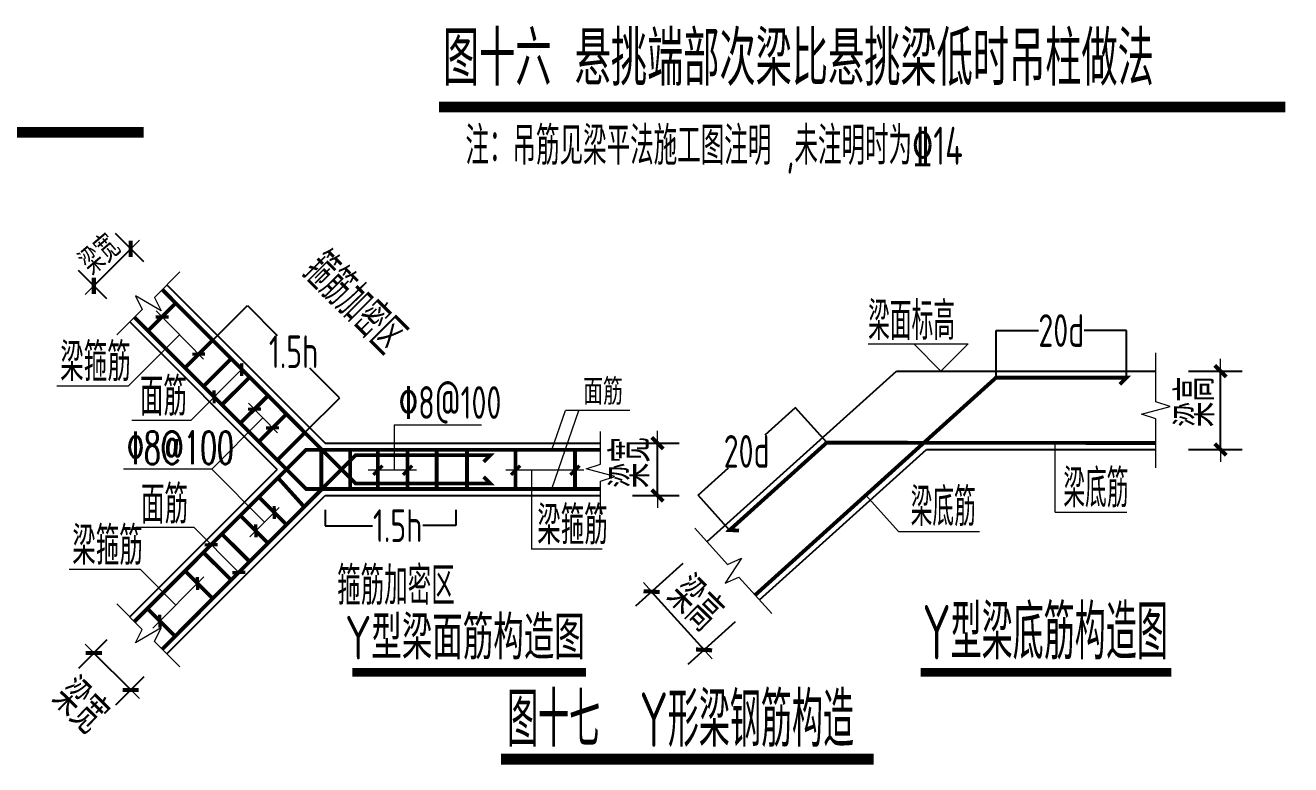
# Model space of a CAD drawing. Extents: x 3968514 to 5230306, y -516551 to -228246.
# Drawn here: x 4192335 to 4203959, y -348293 to -341501 of the extents above; entities that cross this region are included whole.
import ezdxf
from ezdxf.enums import TextEntityAlignment as Align

# ---------------------------------------------------------------- set-up
doc = ezdxf.new("R2010")
doc.units = 0
doc.header["$LTSCALE"] = 1000
doc.header["$MEASUREMENT"] = 0
for name, color, linetype in [('HZ', 4, 'Continuous'), ('PUB_TEXT', 7, 'Continuous'), ('REIN', 2, 'Continuous'), ('梁截面', 4, 'Continuous')]:
    doc.layers.add(name, color=color, linetype=linetype)
doc.layers.add('PUB_DIM', color=3, linetype='Continuous', lineweight=15)
doc.styles.add('DIM_FONT', font='SIMPLEX', dxfattribs={"width": 0.7, "bigfont": 'GBCBIG'})
doc.styles.add('FF1', font='tssdeng.shx', dxfattribs={"width": 0.8, "bigfont": 'tssdchn.shx'})
doc.styles.add('HZ', font='txt.shx', dxfattribs={"width": 0.8, "bigfont": 'hztxt.shx'})
doc.styles.get("Standard").update_dxf_attribs({"font": 'gbenor.shx', "bigfont": 'gbcbig.shx'})
doc.styles.add('TSSD_CHINA', font='tssdeng.shx', dxfattribs={"width": 0.7, "bigfont": 'tssdchn.shx'})
doc.styles.add('TSSD_REIN', font='Tssdeng.shx', dxfattribs={"width": 0.7, "bigfont": 'hztxt.shx'})
doc.dimstyles.new('DIM4', dxfattribs={"dimtxt": 250, "dimasz": 0.75, "dimexe": 200, "dimexo": 300, "dimgap": 125, "dimtad": 1, "dimdec": 0, "dimlfac": 0.25, "dimzin": 0, "dimdsep": 46, "dimtxsty": 'DIM_FONT', "dimblk": '_DIMX', "dimblk1": '_DIMX', "dimblk2": '_DIMX', "dimsah": 1, "dimcen": 2.5, "dimclrt": 7, "dimadec": 0, "dimazin": 0, "dimtfac": 1, "dimtdec": 0, "dimtix": 1, "dimtmove": 2, "dimatfit": 3, "dimldrblk": '_DIMX', "dimfxl": 1, "dimtolj": 1, "dimtzin": 0, "dimarcsym": 0})
doc.dimstyles.new('NORMAL', dxfattribs={"dimtxt": 0.18, "dimasz": 0.18, "dimexe": 0.18, "dimexo": 0.0625, "dimgap": 0.09, "dimtad": 0, "dimtih": 1, "dimtoh": 1, "dimdec": 4, "dimzin": 0, "dimdsep": 46, "dimtxsty": 'Standard', "dimcen": 0.09, "dimadec": 0, "dimazin": 0, "dimtfac": 1, "dimtdec": 4, "dimtofl": 0, "dimtmove": 0, "dimatfit": 3, "dimfxl": 1, "dimtolj": 1, "dimtzin": 0, "dimarcsym": 0})

# ---------------------------------------------------------------- blocks, each defined once
blk = doc.blocks.new('*D346')
at = {"layer": 'Defpoints', "color": 0, "transparency": 16777216}
for p in [(4202451.721908271, -344304.7085357346), (4201251.721908271, -344737.3563178666), (4202451.721908271, -344737.3563178666)]:
    blk.add_point(p, dxfattribs=at)
at = {"layer": 'PUB_DIM', "color": 0, "lineweight": -2, "transparency": 16777216}
for p, q in [((4201251.721908271, -344737.2938178666), (4201251.721908271, -344304.5285357346)), ((4201251.901908271, -344304.7085357346), (4201641.631908271, -344304.7085357346)), ((4202451.541908271, -344304.7085357346), (4202061.81190827, -344304.7085357346)), ((4202451.721908271, -344737.2938178666), (4202451.721908271, -344304.5285357346))]:
    blk.add_line(p, q, dxfattribs=at)
at = {"layer": 'PUB_DIM', "color": 0, "transparency": 16777216}
for points in [[(4201251.901908271, -344304.6785357346), (4201251.901908271, -344304.7385357346), (4201251.721908271, -344304.7085357346)], [(4202451.541908271, -344304.6785357346), (4202451.541908271, -344304.7385357346), (4202451.721908271, -344304.7085357346)]]:
    blk.add_solid(points, dxfattribs=at)
at = {"layer": 'PUB_DIM', "color": 0, "transparency": 16777216, "insert": (4201851.721908271, -344304.7085357346), "char_height": 300, "attachment_point": 5, "style": 'TSSD_REIN'}
blk.add_mtext('\\A1;20d', dxfattribs=at)
blk = doc.blocks.new('_DIMX')
blk.add_line((-150, 0), (150, 0))
at = {"const_width": 50}
blk.add_lwpolyline([(-70, -70), (70, 70)], dxfattribs=at)
blk = doc.blocks.new('*D319')
at = {"layer": 'Defpoints', "color": 0, "transparency": 16777216}
for p in [(4198597.571143046, -346243.8577057231), (4198087.832733667, -346703.0981641424), (4199079.501598835, -346778.7810981684)]:
    blk.add_point(p, dxfattribs=at)
at = {"layer": 'PUB_DIM', "color": 0, "lineweight": -2, "transparency": 16777216}
for p, q in [((4198374.686396195, -346444.6620623016), (4197939.242902432, -346836.9677351949)), ((4198569.261178564, -347237.4643447202), (4198088.334744558, -346703.6553760099)), ((4198856.616851982, -346979.5854547466), (4198421.17335822, -347371.8911276397))]:
    blk.add_line(p, q, dxfattribs=at)
at = {"layer": 'PUB_DIM', "color": 0, "lineweight": -2, "transparency": 16777216, "xscale": 0.75, "yscale": 0.75, "zscale": 0.75}
for p, rotation in [((4198087.832733667, -346703.0981641424), 132.0167518949452), ((4198569.763189455, -347238.0215565872), 312.0167518949452)]:
    blk.add_blockref('_DIMX', p, dxfattribs=dict(at, rotation=rotation))
blk = doc.blocks.new('*D318')
at = {"layer": 'Defpoints', "color": 0, "transparency": 16777216}
for p in [(4199696.391779758, -345334.6525052265), (4198515.260926022, -345816.434628011), (4198804.852792352, -346137.8699315412)]:
    blk.add_point(p, dxfattribs=at)
at = {"layer": 'PUB_DIM', "color": 0, "lineweight": -2, "transparency": 16777216}
for p, q in [((4199406.666179422, -345013.3376808067), (4199127.624270793, -345264.7359131012)), ((4199696.349945516, -345334.6060709046), (4199406.679427656, -345013.0834673443)), ((4198515.394656871, -345816.3141453965), (4198794.436565499, -345564.9159131016)), ((4198804.810958112, -346137.8234972193), (4198515.140443407, -345816.3008971631))]:
    blk.add_line(p, q, dxfattribs=at)
at = {"layer": 'PUB_DIM', "color": 0, "transparency": 16777216}
for points in [[(4199406.646098986, -345013.3153923319), (4199406.686259858, -345013.3599692809), (4199406.799910269, -345013.2171981922)], [(4198515.374576435, -345816.2918569218), (4198515.414737306, -345816.3364338707), (4198515.260926022, -345816.434628011)]]:
    blk.add_solid(points, dxfattribs=at)
at = {"layer": 'PUB_DIM', "color": 0, "transparency": 16777216, "insert": (4198961.030418146, -345414.8259131014), "char_height": 300, "attachment_point": 5, "style": 'TSSD_REIN'}
blk.add_mtext('\\A1;20d', dxfattribs=at)
blk = doc.blocks.new('*D317')
at = {"layer": 'Defpoints', "color": 0, "transparency": 16777216}
for p in [(4193295.242300764, -346935.1873469283), (4193634.655505666, -347274.5966519565), (4193303.394867638, -347605.8610962262)]:
    blk.add_point(p, dxfattribs=at)
at = {"layer": 'PUB_DIM', "color": 0, "lineweight": -2, "transparency": 16777216}
for p, q in [((4193083.111485122, -347147.320599991), (4192822.561118976, -347407.873959906)), ((4192964.51199587, -347266.9821182369), (4193302.864534506, -347605.3307691869)), ((4193422.524690022, -347486.7299050191), (4193161.974323877, -347747.2832649346))]:
    blk.add_line(p, q, dxfattribs=at)
at = {"layer": 'PUB_DIM', "color": 0, "lineweight": -2, "transparency": 16777216, "xscale": 0.75, "yscale": 0.75, "zscale": 0.75}
for p, rotation in [((4192963.981662737, -347266.4517911976), 135.0003291673748), ((4193303.394867638, -347605.8610962262), 315.0003291673749)]:
    blk.add_blockref('_DIMX', p, dxfattribs=dict(at, rotation=rotation))
blk = doc.blocks.new('*D316')
at = {"layer": 'Defpoints', "color": 0, "transparency": 16777216}
for p in [(4193303.394855318, -343554.073705307), (4193634.655493349, -343885.3381495734), (4193295.242288455, -344224.7474546023)]:
    blk.add_point(p, dxfattribs=at)
at = {"layer": 'PUB_DIM', "color": 0, "lineweight": -2, "transparency": 16777216}
for p, q in [((4193422.524677705, -343673.2048965136), (4193161.974311555, -343412.6515366005)), ((4192964.511983557, -343892.9526832968), (4193302.864522186, -343554.6040323461)), ((4193083.111472811, -344012.614201542), (4192822.561106661, -343752.0608416293))]:
    blk.add_line(p, q, dxfattribs=at)
at = {"layer": 'PUB_DIM', "color": 0, "lineweight": -2, "transparency": 16777216, "xscale": 0.75, "yscale": 0.75, "zscale": 0.75}
for p, rotation in [((4193303.394855318, -343554.073705307), 44.99967083325399), ((4192963.981650424, -343893.4830103359), 224.999670833254)]:
    blk.add_blockref('_DIMX', p, dxfattribs=dict(at, rotation=rotation))
blk = doc.blocks.new('*D315')
at = {"layer": 'Defpoints', "color": 0, "transparency": 16777216}
for p in [(4195088.435306496, -345952.839749679), (4196288.434331678, -345951.3101813905), (4195088.620652011, -346098.2496927748)]:
    blk.add_point(p, dxfattribs=at)
at = {"layer": 'PUB_DIM', "color": 0, "lineweight": -2, "transparency": 16777216}
for p, q in [((4195088.435386161, -345952.9022496282), (4195088.620881447, -346098.4296926286)), ((4196288.434411342, -345951.3726813398), (4196288.619906629, -346096.9001243402)), ((4195088.800651864, -346098.2494633397), (4195524.574481316, -346097.6940080297)), ((4196288.439677338, -346096.7203539217), (4195985.139096699, -346097.1069533607))]:
    blk.add_line(p, q, dxfattribs=at)
at = {"layer": 'PUB_DIM', "color": 0, "transparency": 16777216}
for points in [[(4195088.800613626, -346098.219463364), (4195088.800690104, -346098.2794633153), (4195088.620652011, -346098.2496927748)], [(4196288.4396391, -346096.6903539461), (4196288.439715578, -346096.7503538974), (4196288.619677193, -346096.7201244864)]]:
    blk.add_solid(points, dxfattribs=at)
at = {"layer": 'PUB_DIM', "color": 0, "transparency": 16777216, "insert": (4195754.856789007, -346097.4004806952), "char_height": 300, "attachment_point": 5, "style": 'TSSD_REIN'}
blk.add_mtext('\\A1;1.5h', dxfattribs=at)
blk = doc.blocks.new('*D314')
at = {"layer": 'Defpoints', "color": 0, "transparency": 16777216}
for p in [(4194375.18284242, -344074.8031395287), (4194056.084467985, -344393.0890776107), (4194903.530347996, -345242.6980938393)]:
    blk.add_point(p, dxfattribs=at)
at = {"layer": 'PUB_DIM', "color": 0, "lineweight": -2, "transparency": 16777216}
for p, q in [((4194056.128718454, -344393.0449398044), (4194375.310283772, -344074.6760226467)), ((4194375.309959302, -344074.930580881), (4194649.19791716, -344349.5176476432)), ((4195222.501605549, -344924.2847144045), (4194948.613647692, -344649.6976476433)), ((4194903.574598466, -345242.6539560329), (4195222.756163783, -344924.2850388752))]:
    blk.add_line(p, q, dxfattribs=at)
at = {"layer": 'PUB_DIM', "color": 0, "transparency": 16777216}
for points in [[(4194375.331199528, -344074.9093947341), (4194375.288719077, -344074.9517670279), (4194375.18284242, -344074.8031395287)], [(4195222.522845774, -344924.2635282576), (4195222.480365323, -344924.3059005514), (4195222.628722431, -344924.4121557573)]]:
    blk.add_solid(points, dxfattribs=at)
at = {"layer": 'PUB_DIM', "color": 0, "transparency": 16777216, "insert": (4194798.905782425, -344499.607647643), "char_height": 300, "attachment_point": 5, "style": 'TSSD_REIN'}
blk.add_mtext('\\A1;1.5h', dxfattribs=at)
blk = doc.blocks.new('*D313')
at = {"layer": 'Defpoints', "color": 0, "transparency": 16777216}
for p in [(4197611.784589724, -345339.9672832863), (4198141.791425968, -345339.9672832863), (4197611.784589724, -345819.9672832863)]:
    blk.add_point(p, dxfattribs=at)
at = {"layer": 'PUB_DIM', "color": 0, "lineweight": -2, "transparency": 16777216}
for p, q in [((4197911.784589725, -345339.9672832863), (4198341.791425969, -345339.9672832863)), ((4198141.791425968, -345819.2172832863), (4198141.791425968, -345340.7172832863)), ((4197911.784589725, -345819.9672832863), (4198341.791425969, -345819.9672832863))]:
    blk.add_line(p, q, dxfattribs=at)
at = {"layer": 'PUB_DIM', "color": 0, "lineweight": -2, "transparency": 16777216, "xscale": 0.75, "yscale": 0.75, "zscale": 0.75}
for p, rotation in [((4198141.791425968, -345339.9672832863), 90), ((4198141.791425968, -345819.9672832863), 270)]:
    blk.add_blockref('_DIMX', p, dxfattribs=dict(at, rotation=rotation))
blk = doc.blocks.new('*D290')
at = {"layer": 'Defpoints', "color": 0, "transparency": 16777216}
for p in [(4202719.788419948, -344677.3563178668), (4203314.005000646, -344677.3563178668), (4202719.788419948, -345397.3563178667)]:
    blk.add_point(p, dxfattribs=at)
at = {"layer": 'PUB_DIM', "color": 0, "lineweight": -2, "transparency": 16777216}
for p, q in [((4203019.788419949, -344677.3563178668), (4203514.005000646, -344677.3563178668)), ((4203314.005000646, -345396.6063178667), (4203314.005000646, -344678.1063178667)), ((4203019.788419949, -345397.3563178667), (4203514.005000646, -345397.3563178667))]:
    blk.add_line(p, q, dxfattribs=at)
at = {"layer": 'PUB_DIM', "color": 0, "lineweight": -2, "transparency": 16777216, "xscale": 0.75, "yscale": 0.75, "zscale": 0.75}
for p, rotation in [((4203314.005000646, -344677.3563178668), 90), ((4203314.005000646, -345397.3563178667), 270)]:
    blk.add_blockref('_DIMX', p, dxfattribs=dict(at, rotation=rotation))

msp = doc.modelspace()

# ---------------------------------------------------------------- linework, layer by layer
at = {"layer": 'HZ', "const_width": 100}
for points in [[(4196134.202849507, -342251.0383450911), (4203908.524687342, -342251.0383450911)], [(4186640.87676597, -342483.9310354367), (4193420.766708332, -342483.9310354367)]]:
    msp.add_lwpolyline(points, dxfattribs=at)
at = {"layer": 'PUB_DIM'}
for p, q in [((4193753.45011507, -343766.544892814), (4193520.103536695, -343999.8887900189)), ((4193346.155341655, -343987.1598686166), (4193409.794245109, -344110.1968141533)), ((4193583.742440156, -344122.9257355556), (4193346.155341655, -343987.1598686166)), ((4193520.103536695, -343999.8887900189), (4193583.742440156, -344122.9257355556)), ((4193409.794245109, -344110.1968141533), (4193176.447666742, -344343.5407113619)), ((4193973.100409575, -344567.0566313938), (4193536.885475642, -344125.1420669444)), ((4193752.511374459, -344343.4553101026), (4193281.170193337, -344814.4962864481)), ((4200076.087803431, -344427.3563178666), (4200995.638028867, -344427.3563178666)), ((4200495.638028868, -344427.3563178666), (4200745.638028867, -344677.3563178666)), ((4200745.638028867, -344677.3563178666), (4200995.638028867, -344427.3563178666)), ((4202719.788419947, -344959.3563178666), (4202719.788419947, -344509.3563178666)), ((4193854.003968827, -345130.4387571477), (4194321.655115403, -344663.9782678187)), ((4193281.170193337, -344814.4962864481), (4192625.710597068, -344814.4962864481)), ((4194652.332850068, -345244.3510681875), (4194384.129793897, -344970.87723789)), ((4202851.788419946, -345001.3563178667), (4202719.788419947, -344959.3563178666)), ((4197172.411516129, -345399.9672832862), (4197297.169268116, -345037.8686922267)), ((4197172.411516129, -345759.9672832862), (4197420.247879453, -345037.8686922267)), ((4197888.117902085, -345037.8686922267), (4197297.169268116, -345037.8686922267)), ((4202587.788419947, -345073.3563178666), (4202851.788419946, -345001.3563178667)), ((4202719.788419947, -345115.3563178666), (4202587.788419947, -345073.3563178666)), ((4193854.003968827, -345130.4387571477), (4193313.270792462, -345130.4387571477)), ((4194518.231321983, -345107.6141530388), (4194046.890140861, -345578.6551293843)), ((4195724.164005182, -345171.9943626225), (4196524.468458384, -345171.9943626225)), ((4195724.164005182, -345171.9943626225), (4195724.164005182, -345588.2139740922)), ((4202719.788419947, -345565.3563178666), (4202719.788419947, -345115.3563178666)), ((4197618.779575415, -345531.9672832862), (4197618.779575415, -345231.9672832862)), ((4201796.053714462, -345972.9134681374), (4201796.053714462, -345350.6669862159)), ((4197486.779575415, -345573.9672832862), (4197618.779575415, -345531.9672832862)), ((4194046.890140861, -345578.6551293843), (4193237.895425595, -345578.6551293843)), ((4194532.027839698, -346065.0311597176), (4194046.890140861, -345578.6551293843)), ((4195926.930939846, -345588.2139740922), (4195484.8285762, -345588.2139740922)), ((4197465.040126473, -345588.2139740922), (4196749.71746996, -345588.2139740922)), ((4196984.976914719, -345588.2139740922), (4196984.976914719, -346313.3633023165)), ((4197750.779575414, -345645.9672832862), (4197486.779575415, -345573.9672832862)), ((4197618.779575415, -345687.9672832862), (4197750.779575414, -345645.9672832862)), ((4197618.779575415, -345987.9672832862), (4197618.779575415, -345687.9672832862)), ((4200356.837550267, -346150.4133031741), (4200056.035473995, -345817.1938837841)), ((4194666.845278963, -345928.9497946911), (4194397.260652415, -346201.0618016384)), ((4201796.053714462, -345972.9134681374), (4202453.231409341, -345972.9134681374)), ((4193885.368005588, -346114.5919258595), (4193349.377505756, -346114.5919258595)), ((4194296.797056556, -346527.0711643398), (4193885.368005588, -346114.5919258595)), ((4198485.120703361, -346119.0422474853), (4198786.327238232, -346453.3693677634)), ((4200356.837550267, -346150.4133031741), (4201099.94754216, -346150.4133031741)), ((4197632.839288227, -346313.3633023165), (4196984.976914719, -346313.3633023165)), ((4193391.877490528, -346501.2491993159), (4192736.417894251, -346501.2491993159)), ((4193717.10174293, -346827.3035983742), (4193391.877490528, -346501.2491993159)), ((4198912.509136766, -346396.2193154283), (4198764.563605115, -346626.4194884599)), ((4198786.327238232, -346453.3693677634), (4198912.509136766, -346396.2193154283)), ((4193975.796463892, -346567.9485497922), (4193506.55735141, -347038.385412056)), ((4198764.563605115, -346626.4194884599), (4198890.745503656, -346569.2694361285)), ((4198890.745503656, -346569.2694361285), (4199191.952038519, -346903.5965564028)), ((4193409.794257417, -347049.7379873768), (4193176.44767905, -346816.3940901682)), ((4193583.742452465, -347037.0090659708), (4193346.155353963, -347172.7749329135)), ((4193346.155353963, -347172.7749329135), (4193409.794257417, -347049.7379873768)), ((4193520.10354901, -347160.0460115075), (4193583.742452465, -347037.0090659708)), ((4193753.450127378, -347393.3899087161), (4193520.10354901, -347160.0460115075))]:
    msp.add_line(p, q, dxfattribs=at)
for points, const_width in [([(4193651.232577286, -344180.7303103954), (4193532.441949076, -344181.6172431633)], 30), ([(4193986.708801605, -344521.0887359977), (4193867.918173395, -344521.9756687656)], 30), ([(4194321.211572081, -344604.5726486743), (4194322.098504849, -344723.363276884)], 30), ([(4194068.973714828, -344855.0615952536), (4194069.860647596, -344973.8522234634)], 30), ([(4194498.476895541, -345026.4654813409), (4194379.686267331, -345027.3524141088)], 30), ([(4194665.941242099, -345198.3831727915), (4194547.150613889, -345199.2701055594)], 30), ([(4195615.324017063, -345546.1604733207), (4195531.431155085, -345630.2674748637)], 30), ([(4195888.160169214, -345546.1604733207), (4195804.267307229, -345630.2674748637)], 30), ([(4196880.212910831, -345546.1604733207), (4196796.320048846, -345630.2674748637)], 30), ([(4197426.26935584, -345546.1604733207), (4197342.376493863, -345630.2674748637)], 30), ([(4194620.686249598, -345916.0045349822), (4194623.283118755, -346034.7700866833)], 30), ([(4194451.197073601, -346085.9263382294), (4194453.793942749, -346204.6918899306)], 30), ([(4194102.102248348, -346271.0466034934), (4193983.336696647, -346273.6434726417)], 30), ([(4193915.09143535, -346568.1240053848), (4193917.688304506, -346686.8895570822)], 30), ([(4194356.179832406, -346525.7727297657), (4194237.414280712, -346528.3695989177)], 30), ([(4193569.827429413, -346914.2693101689), (4193572.424298562, -347033.0348618664)], 30), ([(4195337.917159587, -347443.5070896336), (4197486.386295527, -347443.5070896336)], 80), ([(4200558.956860154, -347443.5070896336), (4202861.46102967, -347443.5070896336)], 80), ([(4196703.041683659, -348242.8643011302), (4200128.907429382, -348242.8643011302)], 100)]:
    msp.add_lwpolyline(points, dxfattribs=dict(at, const_width=const_width))
at = {"layer": 'REIN', "const_width": 35}
for points in [[(4193592.08645793, -343927.9066958763), (4195370.035704508, -345710.3942221254), (4196606.901251063, -345710.3942221254), (4196545.367238059, -345648.8602091223)], [(4193463.615276717, -344306.0909132585), (4193717.106115974, -344053.2454711199)], [(4193337.668939069, -344182.3212914728), (4194914.458164379, -345759.9672832862), (4197618.779575415, -345759.9672832862)], [(4193802.59362872, -344645.9345197491), (4194056.084467985, -344393.0890776105)], [(4193972.082804724, -344815.8563229963), (4194225.573643982, -344563.0108808578)], [(4194141.571980722, -344985.7781262398), (4194395.062819987, -344732.9326841012)], [(4199039.490397252, -346734.370276168), (4201251.721908271, -344737.3563178666), (4202451.721908271, -344737.3563178666), (4202390.187895268, -344798.8903308697)], [(4194311.061156727, -345155.699929487), (4194564.551995985, -344902.8544873484)], [(4194480.550332732, -345325.6217327304), (4194734.04117199, -345072.7762905918)], [(4194650.03950873, -345495.5435359777), (4194903.530347995, -345242.698093839)], [(4202719.788419947, -345337.8786228002), (4199696.391779758, -345334.6525052265), (4198804.852792352, -346137.8699315414), (4198891.757095016, -346142.3989149481)], [(4193337.818652138, -346977.7632090971), (4194914.457429155, -345399.9672832862), (4197618.779575415, -345399.9672832862)], [(4193592.216781847, -347232.1584157572), (4195370.038774908, -345449.5403444432), (4196606.901251063, -345449.5403444432), (4196545.367238059, -345511.0743574464)], [(4195054.745891675, -345759.9672832862), (4195054.745891675, -345399.9672832862)], [(4195318.890762045, -345759.9672832862), (4195318.890762045, -345399.9672832862)], [(4195573.377586074, -345759.9672832862), (4195573.377586074, -345399.9672832862)], [(4195846.480039529, -345759.9672832862), (4195846.480039529, -345399.9672832862)], [(4196113.065055071, -345759.9672832862), (4196113.065055071, -345399.9672832862)], [(4196392.536484546, -345759.9672832862), (4196392.536484546, -345399.9672832862)], [(4196838.266479835, -345759.9672832862), (4196838.266479835, -345399.9672832862)], [(4197384.322924852, -345759.9672832862), (4197384.322924852, -345399.9672832862)], [(4194646.085671164, -345646.5347363837), (4194885.996202044, -345912.3003481031)], [(4194480.550345041, -345834.3130687997), (4194734.041184306, -346087.1585109346)], [(4194311.061169043, -346004.2348720432), (4194564.552008301, -346257.0803141818)], [(4194141.571993037, -346174.1566752866), (4194395.062832303, -346427.0021174252)], [(4193972.08281704, -346344.0784785338), (4194225.573656297, -346596.9239206724)], [(4193802.593641035, -346514.000281781), (4194056.084480293, -346766.8457239159)], [(4193464.310465388, -346867.1086434052), (4193717.801304654, -347119.95408554)]]:
    msp.add_lwpolyline(points, dxfattribs=at)
at = {"layer": '梁截面'}
for p, q in [((4193634.655493348, -343885.3381495737), (4195088.434279173, -345339.9672832862)), ((4193295.242288455, -344224.7474546023), (4194649.59710896, -345579.9654352367)), ((4198597.571143046, -346243.8577057235), (4200336.324580602, -344677.3563178666)), ((4200336.324580602, -344677.3563178666), (4202719.788419947, -344677.3563178666)), ((4195088.434279173, -345339.9672832862), (4197618.779575415, -345339.9672832862)), ((4199079.501598835, -346778.7810981684), (4200612.827457391, -345397.3563178666)), ((4200612.827457391, -345397.3563178666), (4202719.788419947, -345397.3563178666)), ((4193295.382633238, -346935.3276777827), (4194649.59710896, -345579.9654352367)), ((4193634.801024034, -347274.7421686538), (4195088.435306496, -345819.9672832862)), ((4195088.435306496, -345819.9672832862), (4197618.779575415, -345819.9672832862))]:
    msp.add_line(p, q, dxfattribs=at)

# ---------------------------------------------------------------- texts
at = {"layer": 'PUB_TEXT', "color": 0}
for s, height, style, width, p in [('图十六 悬挑端部次梁比悬挑梁低时吊柱做法', 500, 'FF1', 0.7, (4196171.214954786, -342055.3935095184)), ('Y型梁底筋构造图', 500, 'FF1', 0.6, (4200577.426625468, -347325.5842249655)), ('Y型梁面筋构造图', 400, 'TSSD_REIN', 0.7, (4195273.267461449, -347325.5842249655)), ('图十七  Y形梁钢筋构造', 500, 'FF1', 0.6, (4196760.293222584, -348128.6275966466))]:
    msp.add_text(s, height=height, dxfattribs=dict(at, style=style, width=width)).set_placement(p)
at = {"layer": 'PUB_TEXT', "style": 'TSSD_CHINA', "width": 0.65}
msp.add_text('注：吊筋见梁平法施工图注明 ,未注明时为\x8414', height=350, dxfattribs=at).set_placement((4198662.710398965, -342782.6210782305), align=Align.CENTER)
at = {"layer": 'PUB_TEXT', "style": 'TSSD_CHINA'}
for s, height, rotation, width, p in [('梁宽', 240, 40.53282538628758, 0.8, (4192955.705889478, -343812.5044549778)), ('箍筋加密区', 350, 315.0000000023583, 0.65, (4194857.018420249, -343789.4678817019)), ('梁高', 350, 90, 0.7, (4203255.681482293, -345191.2318181247)), ('梁宽', 350, 90, 0.7, (4198066.838283904, -345750.7940337956)), ('梁高', 350, 315.349090731858, 0.7, (4198204.470919698, -346769.3776379265)), ('梁宽', 350, 315.349090731858, 0.7, (4192556.231931515, -347707.8745548353))]:
    msp.add_text(s, height=height, rotation=rotation, dxfattribs=dict(at, width=width)).set_placement(p)
at = {"layer": 'PUB_TEXT'}
for s, height, style, width, p in [('梁面标高', 350, 'TSSD_CHINA', 0.6, (4200077.009441122, -344391.2318884842)), ('梁箍筋', 350, 'TSSD_CHINA', 0.65, (4192655.491285115, -344769.7589621023)), ('面筋', 350, 'TSSD_CHINA', 0.65, (4193387.210561104, -345086.5525063947)), ('面筋', 240, 'TSSD_CHINA', 0.8, (4197459.026003905, -344986.6601436064)), ('\x828@100', 300, 'TSSD_REIN', 0.7, (4195764.331601679, -345116.0052529313)), ('\x828@100', 300, 'HZ', 0.6, (4193270.244194262, -345530.9459238686)), ('梁底筋', 350, 'TSSD_CHINA', 0.6, (4201869.993483104, -345929.0272173845)), ('面筋', 350, 'TSSD_CHINA', 0.65, (4193397.689744911, -346077.8612724916)), ('梁底筋', 350, 'TSSD_CHINA', 0.6, (4200467.520775958, -346100.4066315406)), ('梁箍筋', 350, 'TSSD_CHINA', 0.65, (4197037.477743968, -346268.6259779744)), ('梁箍筋', 350, 'TSSD_CHINA', 0.65, (4192766.198582299, -346456.5118749738)), ('箍筋加密区', 350, 'TSSD_CHINA', 0.65, (4195199.283132516, -346824.8545169867))]:
    msp.add_text(s, height=height, dxfattribs=dict(at, style=style, width=width)).set_placement(p)

# ---------------------------------------------------------------- dimensions: what is measured, and where the dimension line sits
at = {"layer": 'PUB_DIM'}
for p1, p2, distance, picture, middle in [((4193295.242288455, -344224.7474546023), (4193634.655493348, -343885.3381495737), 468.47597840577396, '*D316', (4193133.688252872, -343723.7783578215)), ((4199079.501598835, -346778.7810981684), (4198597.571143046, -346243.8577057235), 686.101337008315, '*D319', (4198328.797961561, -346970.5598603648)), ((4193295.242300764, -346935.1873469278), (4193634.655505665, -347274.5966519565), -468.4759784058975, '*D317', (4193133.688265188, -347436.1564437114))]:
    dim = msp.add_aligned_dim(p1=p1, p2=p2, distance=distance, text=' ', dimstyle='DIM4', dxfattribs=at)
    dim.commit()
    dim.dimension.update_dxf_attribs({"geometry": picture, "text_midpoint": middle})
dim = msp.add_aligned_dim(p1=(4194903.530347995, -345242.698093839), p2=(4194056.084467985, -344393.0890776105), distance=-450.6991357300398, text='1.5h', dimstyle='NORMAL', override={"dimtxt": 300, "dimtxsty": 'TSSD_REIN'}, dxfattribs=at)
dim.commit()
dim.dimension.update_dxf_attribs({"geometry": '*D314', "text_midpoint": (4194798.905782425, -344499.607647643)})
dim = msp.add_linear_dim(base=(4202451.721908271, -344304.7085357346), p1=(4201251.721908271, -344737.3563178666), p2=(4202451.721908271, -344737.3563178666), text='20d', dimstyle='NORMAL', override={"dimtxt": 300, "dimtxsty": 'TSSD_REIN'}, dxfattribs=at)
dim.commit()
dim.dimension.update_dxf_attribs({"geometry": '*D346', "text_midpoint": (4201851.721908271, -344304.7085357346)})
for base, p1, p2, angle, picture, middle in [((4203314.005000646, -344677.3563178668), (4202719.788419947, -345397.3563178666), (4202719.788419947, -344677.3563178666), 90, '*D290', (4203314.005000645, -345037.3563178678)), ((4198141.791425968, -345339.9672832863), (4197611.784589723, -345819.9672832862), (4197611.784589723, -345339.9672832862), 270, '*D313', (4198141.791425967, -345579.9672832874))]:
    dim = msp.add_linear_dim(base=base, p1=p1, p2=p2, angle=angle, text=' ', dimstyle='DIM4', dxfattribs=at)
    dim.commit()
    dim.dimension.update_dxf_attribs({"geometry": picture, "text_midpoint": middle})
dim = msp.add_linear_dim(base=(4198515.260926022, -345816.434628011), p1=(4199696.391779758, -345334.6525052265), p2=(4198804.852792352, -346137.8699315414), angle=42.01675212023051, text='20d', dimstyle='NORMAL', override={"dimtxt": 300, "dimtxsty": 'TSSD_REIN'}, dxfattribs=at)
dim.commit()
dim.dimension.update_dxf_attribs({"geometry": '*D318', "text_midpoint": (4198961.030418146, -345414.8259131014)})
dim = msp.add_linear_dim(base=(4195088.620652011, -346098.2496927748), p1=(4196288.434331678, -345951.3101813905), p2=(4195088.435306496, -345952.839749679), angle=180.0730315259504, text='1.5h', dimstyle='NORMAL', override={"dimtxt": 300, "dimtxsty": 'TSSD_REIN'}, dxfattribs=at)
dim.commit()
dim.dimension.update_dxf_attribs({"geometry": '*D315', "text_midpoint": (4195754.856789007, -346097.4004806952), "dimtype": 129})

doc.saveas('drawing.dxf')
